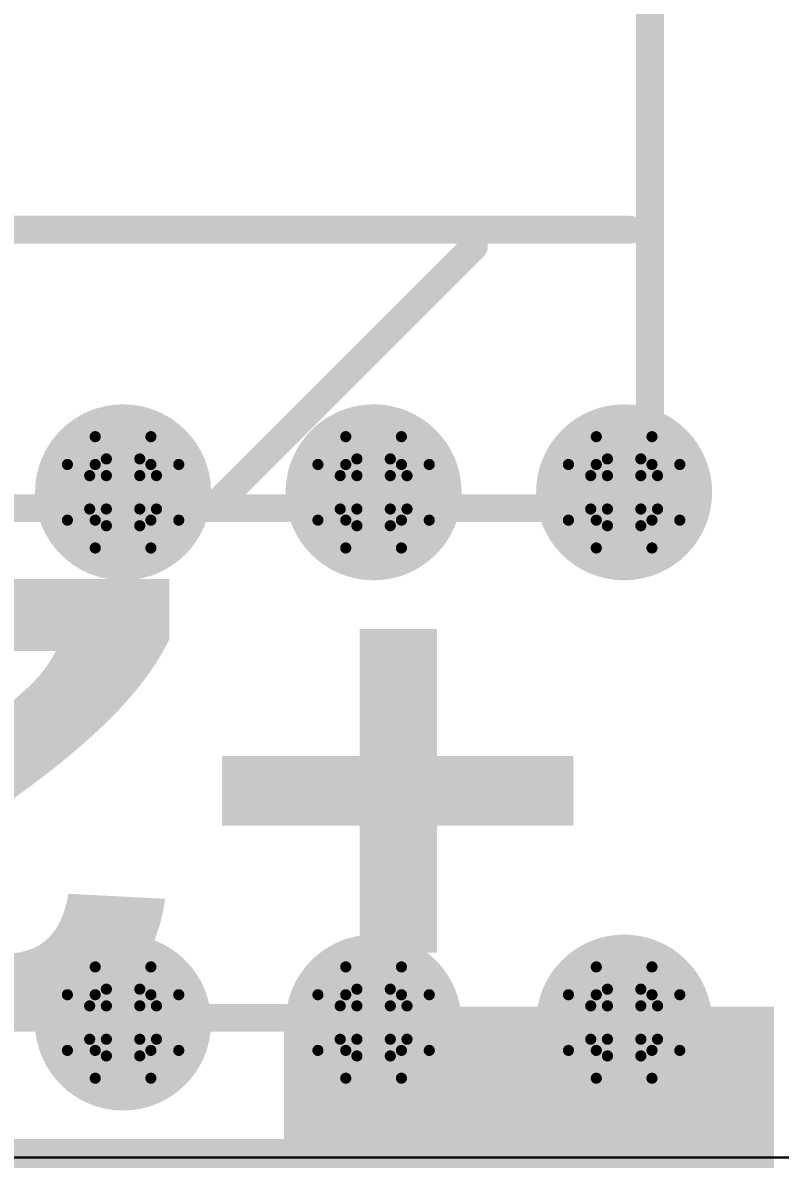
# Model space of a CAD drawing. Header units: inches. Extents: x -3 to 5259, y -3 to 5282.
# Drawn here: x 130.43 to 133.88, y 94.12 to 99.31 of the extents above; entities that cross this region are included whole.
import ezdxf

# ---------------------------------------------------------------- set-up
doc = ezdxf.new("R2010")
doc.units = ezdxf.units.IN
for name, color, linetype in [('Bottom Layer', 5, 'Continuous'), ('Bottom Solder', 6, 'Continuous'), ('Drill Drawing', 1, 'Continuous'), ('Layer 1', 16, 'Continuous'), ('Layer 2', 76, 'Continuous'), ('Top Layer', 1, 'Continuous'), ('Top Overlay', 2, 'Continuous'), ('Top Solder', 216, 'Continuous'), ('Via Holes', 16, 'Continuous')]:
    doc.layers.add(name, color=color, linetype=linetype)
doc.styles.add('Arial Black_Bold', font='', dxfattribs={"height": 0.2})
doc.styles.get('Arial Black_Bold').set_extended_font_data('Arial Black', bold=True)

# ---------------------------------------------------------------- blocks, each defined once
blk = doc.blocks.new('DB128L_5_08_3P_OG_S_192')
at = {"layer": 'Top Overlay'}
for points in [[(7.62, 5, 0.127, 0.127, 0), (-7.62, 5, 0.127, 0.127, 0)], [(-7.62, -5.1, 0.127, 0.127, 0), (-7.62, 5, 0.127, 0.127, 0)], [(-5.623, 5, 0.127, 0.127, 0), (-6.8168, 3.8062, 0.127, 0.127, 0)], [(-6.8168, 3.8062, 0.127, 0.127, 0), (-6.8168, 3.7781, 0.127, 0.127, 0)], [(7.53, 3.7289, 0.127, 0.127, 0), (-7.53, 3.7289, 0.127, 0.127, 0)]]:
    blk.add_lwpolyline(points, format="xyseb", dxfattribs=at)
for points in [[(-7.6518, 5, 0.0635, 0.0635, 1), (-7.5883, 5, 0.0635, 0.0635, 1)], [(-7.6518, 5, 0.0635, 0.0635, 1), (-7.5883, 5, 0.0635, 0.0635, 1)], [(-5.6548, 5, 0.0635, 0.0635, 1), (-5.5913, 5, 0.0635, 0.0635, 1)], [(-6.8486, 3.8062, 0.0635, 0.0635, 1), (-6.7851, 3.8062, 0.0635, 0.0635, 1)], [(-6.8486, 3.8062, 0.0635, 0.0635, 1), (-6.7851, 3.8062, 0.0635, 0.0635, 1)], [(-6.8486, 3.7781, 0.0635, 0.0635, 1), (-6.7851, 3.7781, 0.0635, 0.0635, 1)], [(-7.5618, 3.7289, 0.0635, 0.0635, 1), (-7.4983, 3.7289, 0.0635, 0.0635, 1)]]:
    blk.add_lwpolyline(points, format="xyseb", close=True, dxfattribs=at)
blk = doc.blocks.new('SMB__219')
at = {"layer": 'Top Overlay'}
for points in [[(2.5906, 1.2446), (4.8258, 1.2446), (4.8258, 1.905), (2.5906, 1.905)], [(3.7336, -1.651), (4.8258, -1.651), (4.8258, 1.3462), (3.7336, 1.3462)]]:
    blk.add_hatch(color=2, dxfattribs=at).paths.add_polyline_path(points)
at = {"layer": 'Top Solder'}
blk.add_hatch(color=216, dxfattribs=at).paths.add_polyline_path([(0.7984, -1.3016), (0.7984, 1.3016), (3.8016, 1.3016), (3.8016, -1.3016)])
at = {"layer": 'Top Overlay'}
blk.add_lwpolyline([(-2.2098, 1.8542, 0.127, 0.127, 0), (2.5908, 1.8542, 0.127, 0.127, 0)], format="xyseb", dxfattribs=at)
blk.add_lwpolyline([(2.5591, 1.8542, 0.0635, 0.0635, 1), (2.6225, 1.8542, 0.0635, 0.0635, 1)], format="xyseb", close=True, dxfattribs=at)

msp = doc.modelspace()

# ---------------------------------------------------------------- hatches: boundary and pattern name
at = {"layer": 'Bottom Layer'}
h = msp.add_hatch(color=5, dxfattribs=at)
edge = h.paths.add_edge_path()
edge.add_arc((130.8862, 97.1621), 0.3, 0, 360)
h = msp.add_hatch(color=5, dxfattribs=at)
edge = h.paths.add_edge_path()
edge.add_arc((132.0292, 97.1621), 0.3, 0, 360)
h = msp.add_hatch(color=5, dxfattribs=at)
edge = h.paths.add_edge_path()
edge.add_arc((133.1722, 97.1621), 0.3, 0, 360)
h = msp.add_hatch(color=5, dxfattribs=at)
edge = h.paths.add_edge_path()
edge.add_arc((130.8862, 94.742), 0.3, 0, 360)
h = msp.add_hatch(color=5, dxfattribs=at)
edge = h.paths.add_edge_path()
edge.add_arc((132.0292, 94.742), 0.3, 0, 360)
h = msp.add_hatch(color=5, dxfattribs=at)
edge = h.paths.add_edge_path()
edge.add_arc((133.1722, 94.742), 0.3, 0, 360)
at = {"layer": 'Bottom Solder'}
h = msp.add_hatch(color=6, dxfattribs=at)
edge = h.paths.add_edge_path()
edge.add_arc((130.8862, 97.1621), 0.4016, 0, 360)
h = msp.add_hatch(color=6, dxfattribs=at)
edge = h.paths.add_edge_path()
edge.add_arc((132.0292, 97.1621), 0.4016, 0, 360)
h = msp.add_hatch(color=6, dxfattribs=at)
edge = h.paths.add_edge_path()
edge.add_arc((133.1722, 97.1621), 0.4016, 0, 360)
h = msp.add_hatch(color=6, dxfattribs=at)
edge = h.paths.add_edge_path()
edge.add_arc((130.8862, 94.742), 0.4016, 0, 360)
h = msp.add_hatch(color=6, dxfattribs=at)
edge = h.paths.add_edge_path()
edge.add_arc((132.0292, 94.742), 0.4016, 0, 360)
h = msp.add_hatch(color=6, dxfattribs=at)
edge = h.paths.add_edge_path()
edge.add_arc((133.1722, 94.742), 0.4016, 0, 360)
at = {"layer": 'Layer 1'}
h = msp.add_hatch(color=16, dxfattribs=at)
edge = h.paths.add_edge_path()
edge.add_arc((130.8862, 97.1621), 0.3, 0, 360)
h = msp.add_hatch(color=16, dxfattribs=at)
edge = h.paths.add_edge_path()
edge.add_arc((132.0292, 97.1621), 0.3, 0, 360)
h = msp.add_hatch(color=16, dxfattribs=at)
edge = h.paths.add_edge_path()
edge.add_arc((133.1722, 97.1621), 0.3, 0, 360)
h = msp.add_hatch(color=16, dxfattribs=at)
edge = h.paths.add_edge_path()
edge.add_arc((130.8862, 94.742), 0.3, 0, 360)
h = msp.add_hatch(color=16, dxfattribs=at)
edge = h.paths.add_edge_path()
edge.add_arc((132.0292, 94.742), 0.3, 0, 360)
h = msp.add_hatch(color=16, dxfattribs=at)
edge = h.paths.add_edge_path()
edge.add_arc((133.1722, 94.742), 0.3, 0, 360)
at = {"layer": 'Layer 2'}
h = msp.add_hatch(color=76, dxfattribs=at)
edge = h.paths.add_edge_path()
edge.add_arc((130.8862, 97.1621), 0.3, 0, 360)
h = msp.add_hatch(color=76, dxfattribs=at)
edge = h.paths.add_edge_path()
edge.add_arc((132.0292, 97.1621), 0.3, 0, 360)
h = msp.add_hatch(color=76, dxfattribs=at)
edge = h.paths.add_edge_path()
edge.add_arc((133.1722, 97.1621), 0.3, 0, 360)
h = msp.add_hatch(color=76, dxfattribs=at)
edge = h.paths.add_edge_path()
edge.add_arc((130.8862, 94.742), 0.3, 0, 360)
h = msp.add_hatch(color=76, dxfattribs=at)
edge = h.paths.add_edge_path()
edge.add_arc((132.0292, 94.742), 0.3, 0, 360)
h = msp.add_hatch(color=76, dxfattribs=at)
edge = h.paths.add_edge_path()
edge.add_arc((133.1722, 94.742), 0.3, 0, 360)
at = {"layer": 'Top Layer'}
h = msp.add_hatch(color=1, dxfattribs=at)
edge = h.paths.add_edge_path()
edge.add_arc((130.8862, 97.1621), 0.3, 0, 360)
h = msp.add_hatch(color=1, dxfattribs=at)
edge = h.paths.add_edge_path()
edge.add_arc((132.0292, 97.1621), 0.3, 0, 360)
h = msp.add_hatch(color=1, dxfattribs=at)
edge = h.paths.add_edge_path()
edge.add_arc((133.1722, 97.1621), 0.3, 0, 360)
h = msp.add_hatch(color=1, dxfattribs=at)
edge = h.paths.add_edge_path()
edge.add_arc((130.8862, 94.742), 0.3, 0, 360)
h = msp.add_hatch(color=1, dxfattribs=at)
edge = h.paths.add_edge_path()
edge.add_arc((132.0292, 94.742), 0.3, 0, 360)
h = msp.add_hatch(color=1, dxfattribs=at)
edge = h.paths.add_edge_path()
edge.add_arc((133.1722, 94.742), 0.3, 0, 360)
at = {"layer": 'Top Solder'}
h = msp.add_hatch(color=216, dxfattribs=at)
edge = h.paths.add_edge_path()
edge.add_arc((130.8862, 97.1621), 0.4016, 0, 360)
h = msp.add_hatch(color=216, dxfattribs=at)
edge = h.paths.add_edge_path()
edge.add_arc((132.0292, 97.1621), 0.4016, 0, 360)
h = msp.add_hatch(color=216, dxfattribs=at)
edge = h.paths.add_edge_path()
edge.add_arc((133.1722, 97.1621), 0.4016, 0, 360)
h = msp.add_hatch(color=216, dxfattribs=at)
edge = h.paths.add_edge_path()
edge.add_arc((130.8862, 94.742), 0.4016, 0, 360)
h = msp.add_hatch(color=216, dxfattribs=at)
edge = h.paths.add_edge_path()
edge.add_arc((132.0292, 94.742), 0.4016, 0, 360)
h = msp.add_hatch(color=216, dxfattribs=at)
edge = h.paths.add_edge_path()
edge.add_arc((133.1722, 94.742), 0.4016, 0, 360)
at = {"layer": 'Via Holes'}
h = msp.add_hatch(color=7, dxfattribs=at)
edge = h.paths.add_edge_path()
edge.add_arc((130.8862, 97.1621), 0.15, 0, 360)
h = msp.add_hatch(color=7, dxfattribs=at)
edge = h.paths.add_edge_path()
edge.add_arc((132.0292, 97.1621), 0.15, 0, 360)
h = msp.add_hatch(color=7, dxfattribs=at)
edge = h.paths.add_edge_path()
edge.add_arc((133.1722, 97.1621), 0.15, 0, 360)
h = msp.add_hatch(color=7, dxfattribs=at)
edge = h.paths.add_edge_path()
edge.add_arc((130.8862, 94.742), 0.15, 0, 360)
h = msp.add_hatch(color=7, dxfattribs=at)
edge = h.paths.add_edge_path()
edge.add_arc((132.0292, 94.742), 0.15, 0, 360)
h = msp.add_hatch(color=7, dxfattribs=at)
edge = h.paths.add_edge_path()
edge.add_arc((133.1722, 94.742), 0.15, 0, 360)

# ---------------------------------------------------------------- linework, layer by layer
at = {"layer": 'Bottom Layer'}
for p, q in [((137.3499, 94.1266), (128.3669, 94.1266)), ((128.3669, 94.1266), (137.3499, 94.1266)), ((128.3669, 94.1266), (137.3499, 94.1266))]:
    msp.add_line(p, q, dxfattribs=at)
at = {"layer": 'Drill Drawing'}
for points in [[(130.7592, 97.2891, 0.0508, 0.0508, 0), (130.7592, 97.4161, 0.0508, 0.0508, 0)], [(130.7592, 97.4161, 0.0508, 0.0508, 0), (131.0132, 97.4161, 0.0508, 0.0508, 0)], [(131.0132, 97.2891, 0.0508, 0.0508, 0), (131.0132, 97.4161, 0.0508, 0.0508, 0)], [(131.9022, 97.2891, 0.0508, 0.0508, 0), (131.9022, 97.4161, 0.0508, 0.0508, 0)], [(131.9022, 97.4161, 0.0508, 0.0508, 0), (132.1562, 97.4161, 0.0508, 0.0508, 0)], [(132.1562, 97.2891, 0.0508, 0.0508, 0), (132.1562, 97.4161, 0.0508, 0.0508, 0)], [(133.0452, 97.2891, 0.0508, 0.0508, 0), (133.0452, 97.4161, 0.0508, 0.0508, 0)], [(133.0452, 97.4161, 0.0508, 0.0508, 0), (133.2992, 97.4161, 0.0508, 0.0508, 0)], [(133.2992, 97.2891, 0.0508, 0.0508, 0), (133.2992, 97.4161, 0.0508, 0.0508, 0)], [(130.81, 97.2383, 0.0508, 0.0508, 0), (130.81, 97.3145, 0.0508, 0.0508, 0)], [(130.81, 97.3145, 0.0508, 0.0508, 0), (130.9624, 97.3145, 0.0508, 0.0508, 0)], [(130.9624, 97.2383, 0.0508, 0.0508, 0), (130.9624, 97.3145, 0.0508, 0.0508, 0)], [(131.953, 97.2383, 0.0508, 0.0508, 0), (131.953, 97.3145, 0.0508, 0.0508, 0)], [(131.953, 97.3145, 0.0508, 0.0508, 0), (132.1054, 97.3145, 0.0508, 0.0508, 0)], [(132.1054, 97.2383, 0.0508, 0.0508, 0), (132.1054, 97.3145, 0.0508, 0.0508, 0)], [(133.096, 97.2383, 0.0508, 0.0508, 0), (133.096, 97.3145, 0.0508, 0.0508, 0)], [(133.096, 97.3145, 0.0508, 0.0508, 0), (133.2484, 97.3145, 0.0508, 0.0508, 0)], [(133.2484, 97.2383, 0.0508, 0.0508, 0), (133.2484, 97.3145, 0.0508, 0.0508, 0)], [(130.6322, 97.0351, 0.0508, 0.0508, 0), (130.6322, 97.2891, 0.0508, 0.0508, 0)], [(130.6322, 97.2891, 0.0508, 0.0508, 0), (130.7592, 97.2891, 0.0508, 0.0508, 0)], [(130.7338, 97.0859, 0.0508, 0.0508, 0), (130.7338, 97.2383, 0.0508, 0.0508, 0)], [(130.7338, 97.2383, 0.0508, 0.0508, 0), (130.81, 97.2383, 0.0508, 0.0508, 0)], [(130.9624, 97.2383, 0.0508, 0.0508, 0), (131.0386, 97.2383, 0.0508, 0.0508, 0)], [(131.0132, 97.2891, 0.0508, 0.0508, 0), (131.1402, 97.2891, 0.0508, 0.0508, 0)], [(131.0386, 97.0859, 0.0508, 0.0508, 0), (131.0386, 97.2383, 0.0508, 0.0508, 0)], [(131.1402, 97.0351, 0.0508, 0.0508, 0), (131.1402, 97.2891, 0.0508, 0.0508, 0)], [(131.7752, 97.0351, 0.0508, 0.0508, 0), (131.7752, 97.2891, 0.0508, 0.0508, 0)], [(131.7752, 97.2891, 0.0508, 0.0508, 0), (131.9022, 97.2891, 0.0508, 0.0508, 0)], [(131.8768, 97.0859, 0.0508, 0.0508, 0), (131.8768, 97.2383, 0.0508, 0.0508, 0)], [(131.8768, 97.2383, 0.0508, 0.0508, 0), (131.953, 97.2383, 0.0508, 0.0508, 0)], [(132.1054, 97.2383, 0.0508, 0.0508, 0), (132.1816, 97.2383, 0.0508, 0.0508, 0)], [(132.1562, 97.2891, 0.0508, 0.0508, 0), (132.2832, 97.2891, 0.0508, 0.0508, 0)], [(132.1816, 97.0859, 0.0508, 0.0508, 0), (132.1816, 97.2383, 0.0508, 0.0508, 0)], [(132.2832, 97.0351, 0.0508, 0.0508, 0), (132.2832, 97.2891, 0.0508, 0.0508, 0)], [(132.9182, 97.0351, 0.0508, 0.0508, 0), (132.9182, 97.2891, 0.0508, 0.0508, 0)], [(132.9182, 97.2891, 0.0508, 0.0508, 0), (133.0452, 97.2891, 0.0508, 0.0508, 0)], [(133.0198, 97.0859, 0.0508, 0.0508, 0), (133.0198, 97.2383, 0.0508, 0.0508, 0)], [(133.0198, 97.2383, 0.0508, 0.0508, 0), (133.096, 97.2383, 0.0508, 0.0508, 0)], [(133.2484, 97.2383, 0.0508, 0.0508, 0), (133.3246, 97.2383, 0.0508, 0.0508, 0)], [(133.2992, 97.2891, 0.0508, 0.0508, 0), (133.4262, 97.2891, 0.0508, 0.0508, 0)], [(133.3246, 97.0859, 0.0508, 0.0508, 0), (133.3246, 97.2383, 0.0508, 0.0508, 0)], [(133.4262, 97.0351, 0.0508, 0.0508, 0), (133.4262, 97.2891, 0.0508, 0.0508, 0)], [(130.7338, 97.0859, 0.0508, 0.0508, 0), (130.81, 97.0859, 0.0508, 0.0508, 0)], [(130.81, 97.0097, 0.0508, 0.0508, 0), (130.81, 97.0859, 0.0508, 0.0508, 0)], [(130.9624, 97.0859, 0.0508, 0.0508, 0), (131.0386, 97.0859, 0.0508, 0.0508, 0)], [(130.9624, 97.0097, 0.0508, 0.0508, 0), (130.9624, 97.0859, 0.0508, 0.0508, 0)], [(131.8768, 97.0859, 0.0508, 0.0508, 0), (131.953, 97.0859, 0.0508, 0.0508, 0)], [(131.953, 97.0097, 0.0508, 0.0508, 0), (131.953, 97.0859, 0.0508, 0.0508, 0)], [(132.1054, 97.0859, 0.0508, 0.0508, 0), (132.1816, 97.0859, 0.0508, 0.0508, 0)], [(132.1054, 97.0097, 0.0508, 0.0508, 0), (132.1054, 97.0859, 0.0508, 0.0508, 0)], [(133.0198, 97.0859, 0.0508, 0.0508, 0), (133.096, 97.0859, 0.0508, 0.0508, 0)], [(133.096, 97.0097, 0.0508, 0.0508, 0), (133.096, 97.0859, 0.0508, 0.0508, 0)], [(133.2484, 97.0859, 0.0508, 0.0508, 0), (133.3246, 97.0859, 0.0508, 0.0508, 0)], [(133.2484, 97.0097, 0.0508, 0.0508, 0), (133.2484, 97.0859, 0.0508, 0.0508, 0)], [(130.6322, 97.0351, 0.0508, 0.0508, 0), (130.7592, 97.0351, 0.0508, 0.0508, 0)], [(130.7592, 96.9081, 0.0508, 0.0508, 0), (130.7592, 97.0351, 0.0508, 0.0508, 0)], [(131.0132, 97.0351, 0.0508, 0.0508, 0), (131.1402, 97.0351, 0.0508, 0.0508, 0)], [(131.0132, 96.9081, 0.0508, 0.0508, 0), (131.0132, 97.0351, 0.0508, 0.0508, 0)], [(131.7752, 97.0351, 0.0508, 0.0508, 0), (131.9022, 97.0351, 0.0508, 0.0508, 0)], [(131.9022, 96.9081, 0.0508, 0.0508, 0), (131.9022, 97.0351, 0.0508, 0.0508, 0)], [(132.1562, 97.0351, 0.0508, 0.0508, 0), (132.2832, 97.0351, 0.0508, 0.0508, 0)], [(132.1562, 96.9081, 0.0508, 0.0508, 0), (132.1562, 97.0351, 0.0508, 0.0508, 0)], [(132.9182, 97.0351, 0.0508, 0.0508, 0), (133.0452, 97.0351, 0.0508, 0.0508, 0)], [(133.0452, 96.9081, 0.0508, 0.0508, 0), (133.0452, 97.0351, 0.0508, 0.0508, 0)], [(133.2992, 97.0351, 0.0508, 0.0508, 0), (133.4262, 97.0351, 0.0508, 0.0508, 0)], [(133.2992, 96.9081, 0.0508, 0.0508, 0), (133.2992, 97.0351, 0.0508, 0.0508, 0)], [(130.81, 97.0097, 0.0508, 0.0508, 0), (130.9624, 97.0097, 0.0508, 0.0508, 0)], [(131.953, 97.0097, 0.0508, 0.0508, 0), (132.1054, 97.0097, 0.0508, 0.0508, 0)], [(133.096, 97.0097, 0.0508, 0.0508, 0), (133.2484, 97.0097, 0.0508, 0.0508, 0)], [(130.7592, 96.9081, 0.0508, 0.0508, 0), (131.0132, 96.9081, 0.0508, 0.0508, 0)], [(131.9022, 96.9081, 0.0508, 0.0508, 0), (132.1562, 96.9081, 0.0508, 0.0508, 0)], [(133.0452, 96.9081, 0.0508, 0.0508, 0), (133.2992, 96.9081, 0.0508, 0.0508, 0)], [(130.7592, 94.869, 0.0508, 0.0508, 0), (130.7592, 94.996, 0.0508, 0.0508, 0)], [(130.7592, 94.996, 0.0508, 0.0508, 0), (131.0132, 94.996, 0.0508, 0.0508, 0)], [(131.0132, 94.869, 0.0508, 0.0508, 0), (131.0132, 94.996, 0.0508, 0.0508, 0)], [(131.9022, 94.869, 0.0508, 0.0508, 0), (131.9022, 94.996, 0.0508, 0.0508, 0)], [(131.9022, 94.996, 0.0508, 0.0508, 0), (132.1562, 94.996, 0.0508, 0.0508, 0)], [(132.1562, 94.869, 0.0508, 0.0508, 0), (132.1562, 94.996, 0.0508, 0.0508, 0)], [(133.0452, 94.869, 0.0508, 0.0508, 0), (133.0452, 94.996, 0.0508, 0.0508, 0)], [(133.0452, 94.996, 0.0508, 0.0508, 0), (133.2992, 94.996, 0.0508, 0.0508, 0)], [(133.2992, 94.869, 0.0508, 0.0508, 0), (133.2992, 94.996, 0.0508, 0.0508, 0)], [(130.6322, 94.615, 0.0508, 0.0508, 0), (130.6322, 94.869, 0.0508, 0.0508, 0)], [(130.6322, 94.869, 0.0508, 0.0508, 0), (130.7592, 94.869, 0.0508, 0.0508, 0)], [(130.81, 94.8182, 0.0508, 0.0508, 0), (130.81, 94.8944, 0.0508, 0.0508, 0)], [(130.81, 94.8944, 0.0508, 0.0508, 0), (130.9624, 94.8944, 0.0508, 0.0508, 0)], [(130.9624, 94.8182, 0.0508, 0.0508, 0), (130.9624, 94.8944, 0.0508, 0.0508, 0)], [(131.0132, 94.869, 0.0508, 0.0508, 0), (131.1402, 94.869, 0.0508, 0.0508, 0)], [(131.1402, 94.615, 0.0508, 0.0508, 0), (131.1402, 94.869, 0.0508, 0.0508, 0)], [(131.7752, 94.615, 0.0508, 0.0508, 0), (131.7752, 94.869, 0.0508, 0.0508, 0)], [(131.7752, 94.869, 0.0508, 0.0508, 0), (131.9022, 94.869, 0.0508, 0.0508, 0)], [(131.953, 94.8182, 0.0508, 0.0508, 0), (131.953, 94.8944, 0.0508, 0.0508, 0)], [(131.953, 94.8944, 0.0508, 0.0508, 0), (132.1054, 94.8944, 0.0508, 0.0508, 0)], [(132.1054, 94.8182, 0.0508, 0.0508, 0), (132.1054, 94.8944, 0.0508, 0.0508, 0)], [(132.1562, 94.869, 0.0508, 0.0508, 0), (132.2832, 94.869, 0.0508, 0.0508, 0)], [(132.2832, 94.615, 0.0508, 0.0508, 0), (132.2832, 94.869, 0.0508, 0.0508, 0)], [(132.9182, 94.615, 0.0508, 0.0508, 0), (132.9182, 94.869, 0.0508, 0.0508, 0)], [(132.9182, 94.869, 0.0508, 0.0508, 0), (133.0452, 94.869, 0.0508, 0.0508, 0)], [(133.096, 94.8182, 0.0508, 0.0508, 0), (133.096, 94.8944, 0.0508, 0.0508, 0)], [(133.096, 94.8944, 0.0508, 0.0508, 0), (133.2484, 94.8944, 0.0508, 0.0508, 0)], [(133.2484, 94.8182, 0.0508, 0.0508, 0), (133.2484, 94.8944, 0.0508, 0.0508, 0)], [(133.2992, 94.869, 0.0508, 0.0508, 0), (133.4262, 94.869, 0.0508, 0.0508, 0)], [(133.4262, 94.615, 0.0508, 0.0508, 0), (133.4262, 94.869, 0.0508, 0.0508, 0)], [(130.7338, 94.6658, 0.0508, 0.0508, 0), (130.7338, 94.8182, 0.0508, 0.0508, 0)], [(130.7338, 94.8182, 0.0508, 0.0508, 0), (130.81, 94.8182, 0.0508, 0.0508, 0)], [(130.9624, 94.8182, 0.0508, 0.0508, 0), (131.0386, 94.8182, 0.0508, 0.0508, 0)], [(131.0386, 94.6658, 0.0508, 0.0508, 0), (131.0386, 94.8182, 0.0508, 0.0508, 0)], [(131.8768, 94.6658, 0.0508, 0.0508, 0), (131.8768, 94.8182, 0.0508, 0.0508, 0)], [(131.8768, 94.8182, 0.0508, 0.0508, 0), (131.953, 94.8182, 0.0508, 0.0508, 0)], [(132.1054, 94.8182, 0.0508, 0.0508, 0), (132.1816, 94.8182, 0.0508, 0.0508, 0)], [(132.1816, 94.6658, 0.0508, 0.0508, 0), (132.1816, 94.8182, 0.0508, 0.0508, 0)], [(133.0198, 94.6658, 0.0508, 0.0508, 0), (133.0198, 94.8182, 0.0508, 0.0508, 0)], [(133.0198, 94.8182, 0.0508, 0.0508, 0), (133.096, 94.8182, 0.0508, 0.0508, 0)], [(133.2484, 94.8182, 0.0508, 0.0508, 0), (133.3246, 94.8182, 0.0508, 0.0508, 0)], [(133.3246, 94.6658, 0.0508, 0.0508, 0), (133.3246, 94.8182, 0.0508, 0.0508, 0)], [(130.7338, 94.6658, 0.0508, 0.0508, 0), (130.81, 94.6658, 0.0508, 0.0508, 0)], [(130.81, 94.5896, 0.0508, 0.0508, 0), (130.81, 94.6658, 0.0508, 0.0508, 0)], [(130.9624, 94.6658, 0.0508, 0.0508, 0), (131.0386, 94.6658, 0.0508, 0.0508, 0)], [(130.9624, 94.5896, 0.0508, 0.0508, 0), (130.9624, 94.6658, 0.0508, 0.0508, 0)], [(131.8768, 94.6658, 0.0508, 0.0508, 0), (131.953, 94.6658, 0.0508, 0.0508, 0)], [(131.953, 94.5896, 0.0508, 0.0508, 0), (131.953, 94.6658, 0.0508, 0.0508, 0)], [(132.1054, 94.6658, 0.0508, 0.0508, 0), (132.1816, 94.6658, 0.0508, 0.0508, 0)], [(132.1054, 94.5896, 0.0508, 0.0508, 0), (132.1054, 94.6658, 0.0508, 0.0508, 0)], [(133.0198, 94.6658, 0.0508, 0.0508, 0), (133.096, 94.6658, 0.0508, 0.0508, 0)], [(133.096, 94.5896, 0.0508, 0.0508, 0), (133.096, 94.6658, 0.0508, 0.0508, 0)], [(133.2484, 94.6658, 0.0508, 0.0508, 0), (133.3246, 94.6658, 0.0508, 0.0508, 0)], [(133.2484, 94.5896, 0.0508, 0.0508, 0), (133.2484, 94.6658, 0.0508, 0.0508, 0)], [(130.6322, 94.615, 0.0508, 0.0508, 0), (130.7592, 94.615, 0.0508, 0.0508, 0)], [(130.7592, 94.488, 0.0508, 0.0508, 0), (130.7592, 94.615, 0.0508, 0.0508, 0)], [(131.0132, 94.615, 0.0508, 0.0508, 0), (131.1402, 94.615, 0.0508, 0.0508, 0)], [(131.0132, 94.488, 0.0508, 0.0508, 0), (131.0132, 94.615, 0.0508, 0.0508, 0)], [(131.7752, 94.615, 0.0508, 0.0508, 0), (131.9022, 94.615, 0.0508, 0.0508, 0)], [(131.9022, 94.488, 0.0508, 0.0508, 0), (131.9022, 94.615, 0.0508, 0.0508, 0)], [(132.1562, 94.615, 0.0508, 0.0508, 0), (132.2832, 94.615, 0.0508, 0.0508, 0)], [(132.1562, 94.488, 0.0508, 0.0508, 0), (132.1562, 94.615, 0.0508, 0.0508, 0)], [(132.9182, 94.615, 0.0508, 0.0508, 0), (133.0452, 94.615, 0.0508, 0.0508, 0)], [(133.0452, 94.488, 0.0508, 0.0508, 0), (133.0452, 94.615, 0.0508, 0.0508, 0)], [(133.2992, 94.615, 0.0508, 0.0508, 0), (133.4262, 94.615, 0.0508, 0.0508, 0)], [(133.2992, 94.488, 0.0508, 0.0508, 0), (133.2992, 94.615, 0.0508, 0.0508, 0)], [(130.81, 94.5896, 0.0508, 0.0508, 0), (130.9624, 94.5896, 0.0508, 0.0508, 0)], [(131.953, 94.5896, 0.0508, 0.0508, 0), (132.1054, 94.5896, 0.0508, 0.0508, 0)], [(133.096, 94.5896, 0.0508, 0.0508, 0), (133.2484, 94.5896, 0.0508, 0.0508, 0)], [(130.7592, 94.488, 0.0508, 0.0508, 0), (131.0132, 94.488, 0.0508, 0.0508, 0)], [(131.9022, 94.488, 0.0508, 0.0508, 0), (132.1562, 94.488, 0.0508, 0.0508, 0)], [(133.0452, 94.488, 0.0508, 0.0508, 0), (133.2992, 94.488, 0.0508, 0.0508, 0)]]:
    msp.add_lwpolyline(points, format="xyseb", dxfattribs=at)
for points in [[(130.7465, 97.4161, 0.0254, 0.0254, 1), (130.7719, 97.4161, 0.0254, 0.0254, 1)], [(130.7465, 97.4161, 0.0254, 0.0254, 1), (130.7719, 97.4161, 0.0254, 0.0254, 1)], [(131.0005, 97.4161, 0.0254, 0.0254, 1), (131.0259, 97.4161, 0.0254, 0.0254, 1)], [(131.0005, 97.4161, 0.0254, 0.0254, 1), (131.0259, 97.4161, 0.0254, 0.0254, 1)], [(131.8895, 97.4161, 0.0254, 0.0254, 1), (131.9149, 97.4161, 0.0254, 0.0254, 1)], [(131.8895, 97.4161, 0.0254, 0.0254, 1), (131.9149, 97.4161, 0.0254, 0.0254, 1)], [(132.1435, 97.4161, 0.0254, 0.0254, 1), (132.1689, 97.4161, 0.0254, 0.0254, 1)], [(132.1435, 97.4161, 0.0254, 0.0254, 1), (132.1689, 97.4161, 0.0254, 0.0254, 1)], [(133.0325, 97.4161, 0.0254, 0.0254, 1), (133.0579, 97.4161, 0.0254, 0.0254, 1)], [(133.0325, 97.4161, 0.0254, 0.0254, 1), (133.0579, 97.4161, 0.0254, 0.0254, 1)], [(133.2865, 97.4161, 0.0254, 0.0254, 1), (133.3119, 97.4161, 0.0254, 0.0254, 1)], [(133.2865, 97.4161, 0.0254, 0.0254, 1), (133.3119, 97.4161, 0.0254, 0.0254, 1)], [(130.7973, 97.3145, 0.0254, 0.0254, 1), (130.8227, 97.3145, 0.0254, 0.0254, 1)], [(130.7973, 97.3145, 0.0254, 0.0254, 1), (130.8227, 97.3145, 0.0254, 0.0254, 1)], [(130.9497, 97.3145, 0.0254, 0.0254, 1), (130.9751, 97.3145, 0.0254, 0.0254, 1)], [(130.9497, 97.3145, 0.0254, 0.0254, 1), (130.9751, 97.3145, 0.0254, 0.0254, 1)], [(131.9403, 97.3145, 0.0254, 0.0254, 1), (131.9657, 97.3145, 0.0254, 0.0254, 1)], [(131.9403, 97.3145, 0.0254, 0.0254, 1), (131.9657, 97.3145, 0.0254, 0.0254, 1)], [(132.0927, 97.3145, 0.0254, 0.0254, 1), (132.1181, 97.3145, 0.0254, 0.0254, 1)], [(132.0927, 97.3145, 0.0254, 0.0254, 1), (132.1181, 97.3145, 0.0254, 0.0254, 1)], [(133.0833, 97.3145, 0.0254, 0.0254, 1), (133.1087, 97.3145, 0.0254, 0.0254, 1)], [(133.0833, 97.3145, 0.0254, 0.0254, 1), (133.1087, 97.3145, 0.0254, 0.0254, 1)], [(133.2357, 97.3145, 0.0254, 0.0254, 1), (133.2611, 97.3145, 0.0254, 0.0254, 1)], [(133.2357, 97.3145, 0.0254, 0.0254, 1), (133.2611, 97.3145, 0.0254, 0.0254, 1)], [(130.6195, 97.2891, 0.0254, 0.0254, 1), (130.6449, 97.2891, 0.0254, 0.0254, 1)], [(130.6195, 97.2891, 0.0254, 0.0254, 1), (130.6449, 97.2891, 0.0254, 0.0254, 1)], [(130.7211, 97.2383, 0.0254, 0.0254, 1), (130.7465, 97.2383, 0.0254, 0.0254, 1)], [(130.7211, 97.2383, 0.0254, 0.0254, 1), (130.7465, 97.2383, 0.0254, 0.0254, 1)], [(130.7465, 97.2891, 0.0254, 0.0254, 1), (130.7719, 97.2891, 0.0254, 0.0254, 1)], [(130.7465, 97.2891, 0.0254, 0.0254, 1), (130.7719, 97.2891, 0.0254, 0.0254, 1)], [(130.7973, 97.2383, 0.0254, 0.0254, 1), (130.8227, 97.2383, 0.0254, 0.0254, 1)], [(130.7973, 97.2383, 0.0254, 0.0254, 1), (130.8227, 97.2383, 0.0254, 0.0254, 1)], [(130.9497, 97.2383, 0.0254, 0.0254, 1), (130.9751, 97.2383, 0.0254, 0.0254, 1)], [(130.9497, 97.2383, 0.0254, 0.0254, 1), (130.9751, 97.2383, 0.0254, 0.0254, 1)], [(131.0005, 97.2891, 0.0254, 0.0254, 1), (131.0259, 97.2891, 0.0254, 0.0254, 1)], [(131.0005, 97.2891, 0.0254, 0.0254, 1), (131.0259, 97.2891, 0.0254, 0.0254, 1)], [(131.0259, 97.2383, 0.0254, 0.0254, 1), (131.0513, 97.2383, 0.0254, 0.0254, 1)], [(131.0259, 97.2383, 0.0254, 0.0254, 1), (131.0513, 97.2383, 0.0254, 0.0254, 1)], [(131.1275, 97.2891, 0.0254, 0.0254, 1), (131.1529, 97.2891, 0.0254, 0.0254, 1)], [(131.1275, 97.2891, 0.0254, 0.0254, 1), (131.1529, 97.2891, 0.0254, 0.0254, 1)], [(131.7625, 97.2891, 0.0254, 0.0254, 1), (131.7879, 97.2891, 0.0254, 0.0254, 1)], [(131.7625, 97.2891, 0.0254, 0.0254, 1), (131.7879, 97.2891, 0.0254, 0.0254, 1)], [(131.8641, 97.2383, 0.0254, 0.0254, 1), (131.8895, 97.2383, 0.0254, 0.0254, 1)], [(131.8641, 97.2383, 0.0254, 0.0254, 1), (131.8895, 97.2383, 0.0254, 0.0254, 1)], [(131.8895, 97.2891, 0.0254, 0.0254, 1), (131.9149, 97.2891, 0.0254, 0.0254, 1)], [(131.8895, 97.2891, 0.0254, 0.0254, 1), (131.9149, 97.2891, 0.0254, 0.0254, 1)], [(131.9403, 97.2383, 0.0254, 0.0254, 1), (131.9657, 97.2383, 0.0254, 0.0254, 1)], [(131.9403, 97.2383, 0.0254, 0.0254, 1), (131.9657, 97.2383, 0.0254, 0.0254, 1)], [(132.0927, 97.2383, 0.0254, 0.0254, 1), (132.1181, 97.2383, 0.0254, 0.0254, 1)], [(132.0927, 97.2383, 0.0254, 0.0254, 1), (132.1181, 97.2383, 0.0254, 0.0254, 1)], [(132.1435, 97.2891, 0.0254, 0.0254, 1), (132.1689, 97.2891, 0.0254, 0.0254, 1)], [(132.1435, 97.2891, 0.0254, 0.0254, 1), (132.1689, 97.2891, 0.0254, 0.0254, 1)], [(132.1689, 97.2383, 0.0254, 0.0254, 1), (132.1943, 97.2383, 0.0254, 0.0254, 1)], [(132.1689, 97.2383, 0.0254, 0.0254, 1), (132.1943, 97.2383, 0.0254, 0.0254, 1)], [(132.2705, 97.2891, 0.0254, 0.0254, 1), (132.2959, 97.2891, 0.0254, 0.0254, 1)], [(132.2705, 97.2891, 0.0254, 0.0254, 1), (132.2959, 97.2891, 0.0254, 0.0254, 1)], [(132.9055, 97.2891, 0.0254, 0.0254, 1), (132.9309, 97.2891, 0.0254, 0.0254, 1)], [(132.9055, 97.2891, 0.0254, 0.0254, 1), (132.9309, 97.2891, 0.0254, 0.0254, 1)], [(133.0071, 97.2383, 0.0254, 0.0254, 1), (133.0325, 97.2383, 0.0254, 0.0254, 1)], [(133.0071, 97.2383, 0.0254, 0.0254, 1), (133.0325, 97.2383, 0.0254, 0.0254, 1)], [(133.0325, 97.2891, 0.0254, 0.0254, 1), (133.0579, 97.2891, 0.0254, 0.0254, 1)], [(133.0325, 97.2891, 0.0254, 0.0254, 1), (133.0579, 97.2891, 0.0254, 0.0254, 1)], [(133.0833, 97.2383, 0.0254, 0.0254, 1), (133.1087, 97.2383, 0.0254, 0.0254, 1)], [(133.0833, 97.2383, 0.0254, 0.0254, 1), (133.1087, 97.2383, 0.0254, 0.0254, 1)], [(133.2357, 97.2383, 0.0254, 0.0254, 1), (133.2611, 97.2383, 0.0254, 0.0254, 1)], [(133.2357, 97.2383, 0.0254, 0.0254, 1), (133.2611, 97.2383, 0.0254, 0.0254, 1)], [(133.2865, 97.2891, 0.0254, 0.0254, 1), (133.3119, 97.2891, 0.0254, 0.0254, 1)], [(133.2865, 97.2891, 0.0254, 0.0254, 1), (133.3119, 97.2891, 0.0254, 0.0254, 1)], [(133.3119, 97.2383, 0.0254, 0.0254, 1), (133.3373, 97.2383, 0.0254, 0.0254, 1)], [(133.3119, 97.2383, 0.0254, 0.0254, 1), (133.3373, 97.2383, 0.0254, 0.0254, 1)], [(133.4135, 97.2891, 0.0254, 0.0254, 1), (133.4389, 97.2891, 0.0254, 0.0254, 1)], [(133.4135, 97.2891, 0.0254, 0.0254, 1), (133.4389, 97.2891, 0.0254, 0.0254, 1)], [(130.7211, 97.0859, 0.0254, 0.0254, 1), (130.7465, 97.0859, 0.0254, 0.0254, 1)], [(130.7211, 97.0859, 0.0254, 0.0254, 1), (130.7465, 97.0859, 0.0254, 0.0254, 1)], [(130.7973, 97.0859, 0.0254, 0.0254, 1), (130.8227, 97.0859, 0.0254, 0.0254, 1)], [(130.7973, 97.0859, 0.0254, 0.0254, 1), (130.8227, 97.0859, 0.0254, 0.0254, 1)], [(130.9497, 97.0859, 0.0254, 0.0254, 1), (130.9751, 97.0859, 0.0254, 0.0254, 1)], [(130.9497, 97.0859, 0.0254, 0.0254, 1), (130.9751, 97.0859, 0.0254, 0.0254, 1)], [(131.0259, 97.0859, 0.0254, 0.0254, 1), (131.0513, 97.0859, 0.0254, 0.0254, 1)], [(131.0259, 97.0859, 0.0254, 0.0254, 1), (131.0513, 97.0859, 0.0254, 0.0254, 1)], [(131.8641, 97.0859, 0.0254, 0.0254, 1), (131.8895, 97.0859, 0.0254, 0.0254, 1)], [(131.8641, 97.0859, 0.0254, 0.0254, 1), (131.8895, 97.0859, 0.0254, 0.0254, 1)], [(131.9403, 97.0859, 0.0254, 0.0254, 1), (131.9657, 97.0859, 0.0254, 0.0254, 1)], [(131.9403, 97.0859, 0.0254, 0.0254, 1), (131.9657, 97.0859, 0.0254, 0.0254, 1)], [(132.0927, 97.0859, 0.0254, 0.0254, 1), (132.1181, 97.0859, 0.0254, 0.0254, 1)], [(132.0927, 97.0859, 0.0254, 0.0254, 1), (132.1181, 97.0859, 0.0254, 0.0254, 1)], [(132.1689, 97.0859, 0.0254, 0.0254, 1), (132.1943, 97.0859, 0.0254, 0.0254, 1)], [(132.1689, 97.0859, 0.0254, 0.0254, 1), (132.1943, 97.0859, 0.0254, 0.0254, 1)], [(133.0071, 97.0859, 0.0254, 0.0254, 1), (133.0325, 97.0859, 0.0254, 0.0254, 1)], [(133.0071, 97.0859, 0.0254, 0.0254, 1), (133.0325, 97.0859, 0.0254, 0.0254, 1)], [(133.0833, 97.0859, 0.0254, 0.0254, 1), (133.1087, 97.0859, 0.0254, 0.0254, 1)], [(133.0833, 97.0859, 0.0254, 0.0254, 1), (133.1087, 97.0859, 0.0254, 0.0254, 1)], [(133.2357, 97.0859, 0.0254, 0.0254, 1), (133.2611, 97.0859, 0.0254, 0.0254, 1)], [(133.2357, 97.0859, 0.0254, 0.0254, 1), (133.2611, 97.0859, 0.0254, 0.0254, 1)], [(133.3119, 97.0859, 0.0254, 0.0254, 1), (133.3373, 97.0859, 0.0254, 0.0254, 1)], [(133.3119, 97.0859, 0.0254, 0.0254, 1), (133.3373, 97.0859, 0.0254, 0.0254, 1)], [(130.6195, 97.0351, 0.0254, 0.0254, 1), (130.6449, 97.0351, 0.0254, 0.0254, 1)], [(130.6195, 97.0351, 0.0254, 0.0254, 1), (130.6449, 97.0351, 0.0254, 0.0254, 1)], [(130.7465, 97.0351, 0.0254, 0.0254, 1), (130.7719, 97.0351, 0.0254, 0.0254, 1)], [(130.7465, 97.0351, 0.0254, 0.0254, 1), (130.7719, 97.0351, 0.0254, 0.0254, 1)], [(131.0005, 97.0351, 0.0254, 0.0254, 1), (131.0259, 97.0351, 0.0254, 0.0254, 1)], [(131.0005, 97.0351, 0.0254, 0.0254, 1), (131.0259, 97.0351, 0.0254, 0.0254, 1)], [(131.1275, 97.0351, 0.0254, 0.0254, 1), (131.1529, 97.0351, 0.0254, 0.0254, 1)], [(131.1275, 97.0351, 0.0254, 0.0254, 1), (131.1529, 97.0351, 0.0254, 0.0254, 1)], [(131.7625, 97.0351, 0.0254, 0.0254, 1), (131.7879, 97.0351, 0.0254, 0.0254, 1)], [(131.7625, 97.0351, 0.0254, 0.0254, 1), (131.7879, 97.0351, 0.0254, 0.0254, 1)], [(131.8895, 97.0351, 0.0254, 0.0254, 1), (131.9149, 97.0351, 0.0254, 0.0254, 1)], [(131.8895, 97.0351, 0.0254, 0.0254, 1), (131.9149, 97.0351, 0.0254, 0.0254, 1)], [(132.1435, 97.0351, 0.0254, 0.0254, 1), (132.1689, 97.0351, 0.0254, 0.0254, 1)], [(132.1435, 97.0351, 0.0254, 0.0254, 1), (132.1689, 97.0351, 0.0254, 0.0254, 1)], [(132.2705, 97.0351, 0.0254, 0.0254, 1), (132.2959, 97.0351, 0.0254, 0.0254, 1)], [(132.2705, 97.0351, 0.0254, 0.0254, 1), (132.2959, 97.0351, 0.0254, 0.0254, 1)], [(132.9055, 97.0351, 0.0254, 0.0254, 1), (132.9309, 97.0351, 0.0254, 0.0254, 1)], [(132.9055, 97.0351, 0.0254, 0.0254, 1), (132.9309, 97.0351, 0.0254, 0.0254, 1)], [(133.0325, 97.0351, 0.0254, 0.0254, 1), (133.0579, 97.0351, 0.0254, 0.0254, 1)], [(133.0325, 97.0351, 0.0254, 0.0254, 1), (133.0579, 97.0351, 0.0254, 0.0254, 1)], [(133.2865, 97.0351, 0.0254, 0.0254, 1), (133.3119, 97.0351, 0.0254, 0.0254, 1)], [(133.2865, 97.0351, 0.0254, 0.0254, 1), (133.3119, 97.0351, 0.0254, 0.0254, 1)], [(133.4135, 97.0351, 0.0254, 0.0254, 1), (133.4389, 97.0351, 0.0254, 0.0254, 1)], [(133.4135, 97.0351, 0.0254, 0.0254, 1), (133.4389, 97.0351, 0.0254, 0.0254, 1)], [(130.7973, 97.0097, 0.0254, 0.0254, 1), (130.8227, 97.0097, 0.0254, 0.0254, 1)], [(130.7973, 97.0097, 0.0254, 0.0254, 1), (130.8227, 97.0097, 0.0254, 0.0254, 1)], [(130.9497, 97.0097, 0.0254, 0.0254, 1), (130.9751, 97.0097, 0.0254, 0.0254, 1)], [(130.9497, 97.0097, 0.0254, 0.0254, 1), (130.9751, 97.0097, 0.0254, 0.0254, 1)], [(131.9403, 97.0097, 0.0254, 0.0254, 1), (131.9657, 97.0097, 0.0254, 0.0254, 1)], [(131.9403, 97.0097, 0.0254, 0.0254, 1), (131.9657, 97.0097, 0.0254, 0.0254, 1)], [(132.0927, 97.0097, 0.0254, 0.0254, 1), (132.1181, 97.0097, 0.0254, 0.0254, 1)], [(132.0927, 97.0097, 0.0254, 0.0254, 1), (132.1181, 97.0097, 0.0254, 0.0254, 1)], [(133.0833, 97.0097, 0.0254, 0.0254, 1), (133.1087, 97.0097, 0.0254, 0.0254, 1)], [(133.0833, 97.0097, 0.0254, 0.0254, 1), (133.1087, 97.0097, 0.0254, 0.0254, 1)], [(133.2357, 97.0097, 0.0254, 0.0254, 1), (133.2611, 97.0097, 0.0254, 0.0254, 1)], [(133.2357, 97.0097, 0.0254, 0.0254, 1), (133.2611, 97.0097, 0.0254, 0.0254, 1)], [(130.7465, 96.9081, 0.0254, 0.0254, 1), (130.7719, 96.9081, 0.0254, 0.0254, 1)], [(130.7465, 96.9081, 0.0254, 0.0254, 1), (130.7719, 96.9081, 0.0254, 0.0254, 1)], [(131.0005, 96.9081, 0.0254, 0.0254, 1), (131.0259, 96.9081, 0.0254, 0.0254, 1)], [(131.0005, 96.9081, 0.0254, 0.0254, 1), (131.0259, 96.9081, 0.0254, 0.0254, 1)], [(131.8895, 96.9081, 0.0254, 0.0254, 1), (131.9149, 96.9081, 0.0254, 0.0254, 1)], [(131.8895, 96.9081, 0.0254, 0.0254, 1), (131.9149, 96.9081, 0.0254, 0.0254, 1)], [(132.1435, 96.9081, 0.0254, 0.0254, 1), (132.1689, 96.9081, 0.0254, 0.0254, 1)], [(132.1435, 96.9081, 0.0254, 0.0254, 1), (132.1689, 96.9081, 0.0254, 0.0254, 1)], [(133.0325, 96.9081, 0.0254, 0.0254, 1), (133.0579, 96.9081, 0.0254, 0.0254, 1)], [(133.0325, 96.9081, 0.0254, 0.0254, 1), (133.0579, 96.9081, 0.0254, 0.0254, 1)], [(133.2865, 96.9081, 0.0254, 0.0254, 1), (133.3119, 96.9081, 0.0254, 0.0254, 1)], [(133.2865, 96.9081, 0.0254, 0.0254, 1), (133.3119, 96.9081, 0.0254, 0.0254, 1)], [(130.7465, 94.996, 0.0254, 0.0254, 1), (130.7719, 94.996, 0.0254, 0.0254, 1)], [(130.7465, 94.996, 0.0254, 0.0254, 1), (130.7719, 94.996, 0.0254, 0.0254, 1)], [(131.0005, 94.996, 0.0254, 0.0254, 1), (131.0259, 94.996, 0.0254, 0.0254, 1)], [(131.0005, 94.996, 0.0254, 0.0254, 1), (131.0259, 94.996, 0.0254, 0.0254, 1)], [(131.8895, 94.996, 0.0254, 0.0254, 1), (131.9149, 94.996, 0.0254, 0.0254, 1)], [(131.8895, 94.996, 0.0254, 0.0254, 1), (131.9149, 94.996, 0.0254, 0.0254, 1)], [(132.1435, 94.996, 0.0254, 0.0254, 1), (132.1689, 94.996, 0.0254, 0.0254, 1)], [(132.1435, 94.996, 0.0254, 0.0254, 1), (132.1689, 94.996, 0.0254, 0.0254, 1)], [(133.0325, 94.996, 0.0254, 0.0254, 1), (133.0579, 94.996, 0.0254, 0.0254, 1)], [(133.0325, 94.996, 0.0254, 0.0254, 1), (133.0579, 94.996, 0.0254, 0.0254, 1)], [(133.2865, 94.996, 0.0254, 0.0254, 1), (133.3119, 94.996, 0.0254, 0.0254, 1)], [(133.2865, 94.996, 0.0254, 0.0254, 1), (133.3119, 94.996, 0.0254, 0.0254, 1)], [(130.6195, 94.869, 0.0254, 0.0254, 1), (130.6449, 94.869, 0.0254, 0.0254, 1)], [(130.6195, 94.869, 0.0254, 0.0254, 1), (130.6449, 94.869, 0.0254, 0.0254, 1)], [(130.7465, 94.869, 0.0254, 0.0254, 1), (130.7719, 94.869, 0.0254, 0.0254, 1)], [(130.7465, 94.869, 0.0254, 0.0254, 1), (130.7719, 94.869, 0.0254, 0.0254, 1)], [(130.7973, 94.8944, 0.0254, 0.0254, 1), (130.8227, 94.8944, 0.0254, 0.0254, 1)], [(130.7973, 94.8944, 0.0254, 0.0254, 1), (130.8227, 94.8944, 0.0254, 0.0254, 1)], [(130.9497, 94.8944, 0.0254, 0.0254, 1), (130.9751, 94.8944, 0.0254, 0.0254, 1)], [(130.9497, 94.8944, 0.0254, 0.0254, 1), (130.9751, 94.8944, 0.0254, 0.0254, 1)], [(131.0005, 94.869, 0.0254, 0.0254, 1), (131.0259, 94.869, 0.0254, 0.0254, 1)], [(131.0005, 94.869, 0.0254, 0.0254, 1), (131.0259, 94.869, 0.0254, 0.0254, 1)], [(131.1275, 94.869, 0.0254, 0.0254, 1), (131.1529, 94.869, 0.0254, 0.0254, 1)], [(131.1275, 94.869, 0.0254, 0.0254, 1), (131.1529, 94.869, 0.0254, 0.0254, 1)], [(131.7625, 94.869, 0.0254, 0.0254, 1), (131.7879, 94.869, 0.0254, 0.0254, 1)], [(131.7625, 94.869, 0.0254, 0.0254, 1), (131.7879, 94.869, 0.0254, 0.0254, 1)], [(131.8895, 94.869, 0.0254, 0.0254, 1), (131.9149, 94.869, 0.0254, 0.0254, 1)], [(131.8895, 94.869, 0.0254, 0.0254, 1), (131.9149, 94.869, 0.0254, 0.0254, 1)], [(131.9403, 94.8944, 0.0254, 0.0254, 1), (131.9657, 94.8944, 0.0254, 0.0254, 1)], [(131.9403, 94.8944, 0.0254, 0.0254, 1), (131.9657, 94.8944, 0.0254, 0.0254, 1)], [(132.0927, 94.8944, 0.0254, 0.0254, 1), (132.1181, 94.8944, 0.0254, 0.0254, 1)], [(132.0927, 94.8944, 0.0254, 0.0254, 1), (132.1181, 94.8944, 0.0254, 0.0254, 1)], [(132.1435, 94.869, 0.0254, 0.0254, 1), (132.1689, 94.869, 0.0254, 0.0254, 1)], [(132.1435, 94.869, 0.0254, 0.0254, 1), (132.1689, 94.869, 0.0254, 0.0254, 1)], [(132.2705, 94.869, 0.0254, 0.0254, 1), (132.2959, 94.869, 0.0254, 0.0254, 1)], [(132.2705, 94.869, 0.0254, 0.0254, 1), (132.2959, 94.869, 0.0254, 0.0254, 1)], [(132.9055, 94.869, 0.0254, 0.0254, 1), (132.9309, 94.869, 0.0254, 0.0254, 1)], [(132.9055, 94.869, 0.0254, 0.0254, 1), (132.9309, 94.869, 0.0254, 0.0254, 1)], [(133.0325, 94.869, 0.0254, 0.0254, 1), (133.0579, 94.869, 0.0254, 0.0254, 1)], [(133.0325, 94.869, 0.0254, 0.0254, 1), (133.0579, 94.869, 0.0254, 0.0254, 1)], [(133.0833, 94.8944, 0.0254, 0.0254, 1), (133.1087, 94.8944, 0.0254, 0.0254, 1)], [(133.0833, 94.8944, 0.0254, 0.0254, 1), (133.1087, 94.8944, 0.0254, 0.0254, 1)], [(133.2357, 94.8944, 0.0254, 0.0254, 1), (133.2611, 94.8944, 0.0254, 0.0254, 1)], [(133.2357, 94.8944, 0.0254, 0.0254, 1), (133.2611, 94.8944, 0.0254, 0.0254, 1)], [(133.2865, 94.869, 0.0254, 0.0254, 1), (133.3119, 94.869, 0.0254, 0.0254, 1)], [(133.2865, 94.869, 0.0254, 0.0254, 1), (133.3119, 94.869, 0.0254, 0.0254, 1)], [(133.4135, 94.869, 0.0254, 0.0254, 1), (133.4389, 94.869, 0.0254, 0.0254, 1)], [(133.4135, 94.869, 0.0254, 0.0254, 1), (133.4389, 94.869, 0.0254, 0.0254, 1)], [(130.7211, 94.8182, 0.0254, 0.0254, 1), (130.7465, 94.8182, 0.0254, 0.0254, 1)], [(130.7211, 94.8182, 0.0254, 0.0254, 1), (130.7465, 94.8182, 0.0254, 0.0254, 1)], [(130.7973, 94.8182, 0.0254, 0.0254, 1), (130.8227, 94.8182, 0.0254, 0.0254, 1)], [(130.7973, 94.8182, 0.0254, 0.0254, 1), (130.8227, 94.8182, 0.0254, 0.0254, 1)], [(130.9497, 94.8182, 0.0254, 0.0254, 1), (130.9751, 94.8182, 0.0254, 0.0254, 1)], [(130.9497, 94.8182, 0.0254, 0.0254, 1), (130.9751, 94.8182, 0.0254, 0.0254, 1)], [(131.0259, 94.8182, 0.0254, 0.0254, 1), (131.0513, 94.8182, 0.0254, 0.0254, 1)], [(131.0259, 94.8182, 0.0254, 0.0254, 1), (131.0513, 94.8182, 0.0254, 0.0254, 1)], [(131.8641, 94.8182, 0.0254, 0.0254, 1), (131.8895, 94.8182, 0.0254, 0.0254, 1)], [(131.8641, 94.8182, 0.0254, 0.0254, 1), (131.8895, 94.8182, 0.0254, 0.0254, 1)], [(131.9403, 94.8182, 0.0254, 0.0254, 1), (131.9657, 94.8182, 0.0254, 0.0254, 1)], [(131.9403, 94.8182, 0.0254, 0.0254, 1), (131.9657, 94.8182, 0.0254, 0.0254, 1)], [(132.0927, 94.8182, 0.0254, 0.0254, 1), (132.1181, 94.8182, 0.0254, 0.0254, 1)], [(132.0927, 94.8182, 0.0254, 0.0254, 1), (132.1181, 94.8182, 0.0254, 0.0254, 1)], [(132.1689, 94.8182, 0.0254, 0.0254, 1), (132.1943, 94.8182, 0.0254, 0.0254, 1)], [(132.1689, 94.8182, 0.0254, 0.0254, 1), (132.1943, 94.8182, 0.0254, 0.0254, 1)], [(133.0071, 94.8182, 0.0254, 0.0254, 1), (133.0325, 94.8182, 0.0254, 0.0254, 1)], [(133.0071, 94.8182, 0.0254, 0.0254, 1), (133.0325, 94.8182, 0.0254, 0.0254, 1)], [(133.0833, 94.8182, 0.0254, 0.0254, 1), (133.1087, 94.8182, 0.0254, 0.0254, 1)], [(133.0833, 94.8182, 0.0254, 0.0254, 1), (133.1087, 94.8182, 0.0254, 0.0254, 1)], [(133.2357, 94.8182, 0.0254, 0.0254, 1), (133.2611, 94.8182, 0.0254, 0.0254, 1)], [(133.2357, 94.8182, 0.0254, 0.0254, 1), (133.2611, 94.8182, 0.0254, 0.0254, 1)], [(133.3119, 94.8182, 0.0254, 0.0254, 1), (133.3373, 94.8182, 0.0254, 0.0254, 1)], [(133.3119, 94.8182, 0.0254, 0.0254, 1), (133.3373, 94.8182, 0.0254, 0.0254, 1)], [(130.7211, 94.6658, 0.0254, 0.0254, 1), (130.7465, 94.6658, 0.0254, 0.0254, 1)], [(130.7211, 94.6658, 0.0254, 0.0254, 1), (130.7465, 94.6658, 0.0254, 0.0254, 1)], [(130.7973, 94.6658, 0.0254, 0.0254, 1), (130.8227, 94.6658, 0.0254, 0.0254, 1)], [(130.7973, 94.6658, 0.0254, 0.0254, 1), (130.8227, 94.6658, 0.0254, 0.0254, 1)], [(130.9497, 94.6658, 0.0254, 0.0254, 1), (130.9751, 94.6658, 0.0254, 0.0254, 1)], [(130.9497, 94.6658, 0.0254, 0.0254, 1), (130.9751, 94.6658, 0.0254, 0.0254, 1)], [(131.0259, 94.6658, 0.0254, 0.0254, 1), (131.0513, 94.6658, 0.0254, 0.0254, 1)], [(131.0259, 94.6658, 0.0254, 0.0254, 1), (131.0513, 94.6658, 0.0254, 0.0254, 1)], [(131.8641, 94.6658, 0.0254, 0.0254, 1), (131.8895, 94.6658, 0.0254, 0.0254, 1)], [(131.8641, 94.6658, 0.0254, 0.0254, 1), (131.8895, 94.6658, 0.0254, 0.0254, 1)], [(131.9403, 94.6658, 0.0254, 0.0254, 1), (131.9657, 94.6658, 0.0254, 0.0254, 1)], [(131.9403, 94.6658, 0.0254, 0.0254, 1), (131.9657, 94.6658, 0.0254, 0.0254, 1)], [(132.0927, 94.6658, 0.0254, 0.0254, 1), (132.1181, 94.6658, 0.0254, 0.0254, 1)], [(132.0927, 94.6658, 0.0254, 0.0254, 1), (132.1181, 94.6658, 0.0254, 0.0254, 1)], [(132.1689, 94.6658, 0.0254, 0.0254, 1), (132.1943, 94.6658, 0.0254, 0.0254, 1)], [(132.1689, 94.6658, 0.0254, 0.0254, 1), (132.1943, 94.6658, 0.0254, 0.0254, 1)], [(133.0071, 94.6658, 0.0254, 0.0254, 1), (133.0325, 94.6658, 0.0254, 0.0254, 1)], [(133.0071, 94.6658, 0.0254, 0.0254, 1), (133.0325, 94.6658, 0.0254, 0.0254, 1)], [(133.0833, 94.6658, 0.0254, 0.0254, 1), (133.1087, 94.6658, 0.0254, 0.0254, 1)], [(133.0833, 94.6658, 0.0254, 0.0254, 1), (133.1087, 94.6658, 0.0254, 0.0254, 1)], [(133.2357, 94.6658, 0.0254, 0.0254, 1), (133.2611, 94.6658, 0.0254, 0.0254, 1)], [(133.2357, 94.6658, 0.0254, 0.0254, 1), (133.2611, 94.6658, 0.0254, 0.0254, 1)], [(133.3119, 94.6658, 0.0254, 0.0254, 1), (133.3373, 94.6658, 0.0254, 0.0254, 1)], [(133.3119, 94.6658, 0.0254, 0.0254, 1), (133.3373, 94.6658, 0.0254, 0.0254, 1)], [(130.6195, 94.615, 0.0254, 0.0254, 1), (130.6449, 94.615, 0.0254, 0.0254, 1)], [(130.6195, 94.615, 0.0254, 0.0254, 1), (130.6449, 94.615, 0.0254, 0.0254, 1)], [(130.7465, 94.615, 0.0254, 0.0254, 1), (130.7719, 94.615, 0.0254, 0.0254, 1)], [(130.7465, 94.615, 0.0254, 0.0254, 1), (130.7719, 94.615, 0.0254, 0.0254, 1)], [(131.0005, 94.615, 0.0254, 0.0254, 1), (131.0259, 94.615, 0.0254, 0.0254, 1)], [(131.0005, 94.615, 0.0254, 0.0254, 1), (131.0259, 94.615, 0.0254, 0.0254, 1)], [(131.1275, 94.615, 0.0254, 0.0254, 1), (131.1529, 94.615, 0.0254, 0.0254, 1)], [(131.1275, 94.615, 0.0254, 0.0254, 1), (131.1529, 94.615, 0.0254, 0.0254, 1)], [(131.7625, 94.615, 0.0254, 0.0254, 1), (131.7879, 94.615, 0.0254, 0.0254, 1)], [(131.7625, 94.615, 0.0254, 0.0254, 1), (131.7879, 94.615, 0.0254, 0.0254, 1)], [(131.8895, 94.615, 0.0254, 0.0254, 1), (131.9149, 94.615, 0.0254, 0.0254, 1)], [(131.8895, 94.615, 0.0254, 0.0254, 1), (131.9149, 94.615, 0.0254, 0.0254, 1)], [(132.1435, 94.615, 0.0254, 0.0254, 1), (132.1689, 94.615, 0.0254, 0.0254, 1)], [(132.1435, 94.615, 0.0254, 0.0254, 1), (132.1689, 94.615, 0.0254, 0.0254, 1)], [(132.2705, 94.615, 0.0254, 0.0254, 1), (132.2959, 94.615, 0.0254, 0.0254, 1)], [(132.2705, 94.615, 0.0254, 0.0254, 1), (132.2959, 94.615, 0.0254, 0.0254, 1)], [(132.9055, 94.615, 0.0254, 0.0254, 1), (132.9309, 94.615, 0.0254, 0.0254, 1)], [(132.9055, 94.615, 0.0254, 0.0254, 1), (132.9309, 94.615, 0.0254, 0.0254, 1)], [(133.0325, 94.615, 0.0254, 0.0254, 1), (133.0579, 94.615, 0.0254, 0.0254, 1)], [(133.0325, 94.615, 0.0254, 0.0254, 1), (133.0579, 94.615, 0.0254, 0.0254, 1)], [(133.2865, 94.615, 0.0254, 0.0254, 1), (133.3119, 94.615, 0.0254, 0.0254, 1)], [(133.2865, 94.615, 0.0254, 0.0254, 1), (133.3119, 94.615, 0.0254, 0.0254, 1)], [(133.4135, 94.615, 0.0254, 0.0254, 1), (133.4389, 94.615, 0.0254, 0.0254, 1)], [(133.4135, 94.615, 0.0254, 0.0254, 1), (133.4389, 94.615, 0.0254, 0.0254, 1)], [(130.7973, 94.5896, 0.0254, 0.0254, 1), (130.8227, 94.5896, 0.0254, 0.0254, 1)], [(130.7973, 94.5896, 0.0254, 0.0254, 1), (130.8227, 94.5896, 0.0254, 0.0254, 1)], [(130.9497, 94.5896, 0.0254, 0.0254, 1), (130.9751, 94.5896, 0.0254, 0.0254, 1)], [(130.9497, 94.5896, 0.0254, 0.0254, 1), (130.9751, 94.5896, 0.0254, 0.0254, 1)], [(131.9403, 94.5896, 0.0254, 0.0254, 1), (131.9657, 94.5896, 0.0254, 0.0254, 1)], [(131.9403, 94.5896, 0.0254, 0.0254, 1), (131.9657, 94.5896, 0.0254, 0.0254, 1)], [(132.0927, 94.5896, 0.0254, 0.0254, 1), (132.1181, 94.5896, 0.0254, 0.0254, 1)], [(132.0927, 94.5896, 0.0254, 0.0254, 1), (132.1181, 94.5896, 0.0254, 0.0254, 1)], [(133.0833, 94.5896, 0.0254, 0.0254, 1), (133.1087, 94.5896, 0.0254, 0.0254, 1)], [(133.0833, 94.5896, 0.0254, 0.0254, 1), (133.1087, 94.5896, 0.0254, 0.0254, 1)], [(133.2357, 94.5896, 0.0254, 0.0254, 1), (133.2611, 94.5896, 0.0254, 0.0254, 1)], [(133.2357, 94.5896, 0.0254, 0.0254, 1), (133.2611, 94.5896, 0.0254, 0.0254, 1)], [(130.7465, 94.488, 0.0254, 0.0254, 1), (130.7719, 94.488, 0.0254, 0.0254, 1)], [(130.7465, 94.488, 0.0254, 0.0254, 1), (130.7719, 94.488, 0.0254, 0.0254, 1)], [(131.0005, 94.488, 0.0254, 0.0254, 1), (131.0259, 94.488, 0.0254, 0.0254, 1)], [(131.0005, 94.488, 0.0254, 0.0254, 1), (131.0259, 94.488, 0.0254, 0.0254, 1)], [(131.8895, 94.488, 0.0254, 0.0254, 1), (131.9149, 94.488, 0.0254, 0.0254, 1)], [(131.8895, 94.488, 0.0254, 0.0254, 1), (131.9149, 94.488, 0.0254, 0.0254, 1)], [(132.1435, 94.488, 0.0254, 0.0254, 1), (132.1689, 94.488, 0.0254, 0.0254, 1)], [(132.1435, 94.488, 0.0254, 0.0254, 1), (132.1689, 94.488, 0.0254, 0.0254, 1)], [(133.0325, 94.488, 0.0254, 0.0254, 1), (133.0579, 94.488, 0.0254, 0.0254, 1)], [(133.0325, 94.488, 0.0254, 0.0254, 1), (133.0579, 94.488, 0.0254, 0.0254, 1)], [(133.2865, 94.488, 0.0254, 0.0254, 1), (133.3119, 94.488, 0.0254, 0.0254, 1)], [(133.2865, 94.488, 0.0254, 0.0254, 1), (133.3119, 94.488, 0.0254, 0.0254, 1)]]:
    msp.add_lwpolyline(points, format="xyseb", close=True, dxfattribs=at)

# ---------------------------------------------------------------- block references
at = {"rotation": 180}
msp.add_blockref('DB128L_5_08_3P_OG_S_192', (125.6699, 102.0895), dxfattribs=at)
msp.add_blockref('SMB__219', (129.0297, 92.9094))

# ---------------------------------------------------------------- texts
at = {"layer": 'Top Overlay', "style": 'Arial Black_Bold'}
msp.add_text('+24V', height=2, rotation=180, dxfattribs=at).set_placement((133.0752, 96.7661))

doc.saveas('drawing.dxf')
